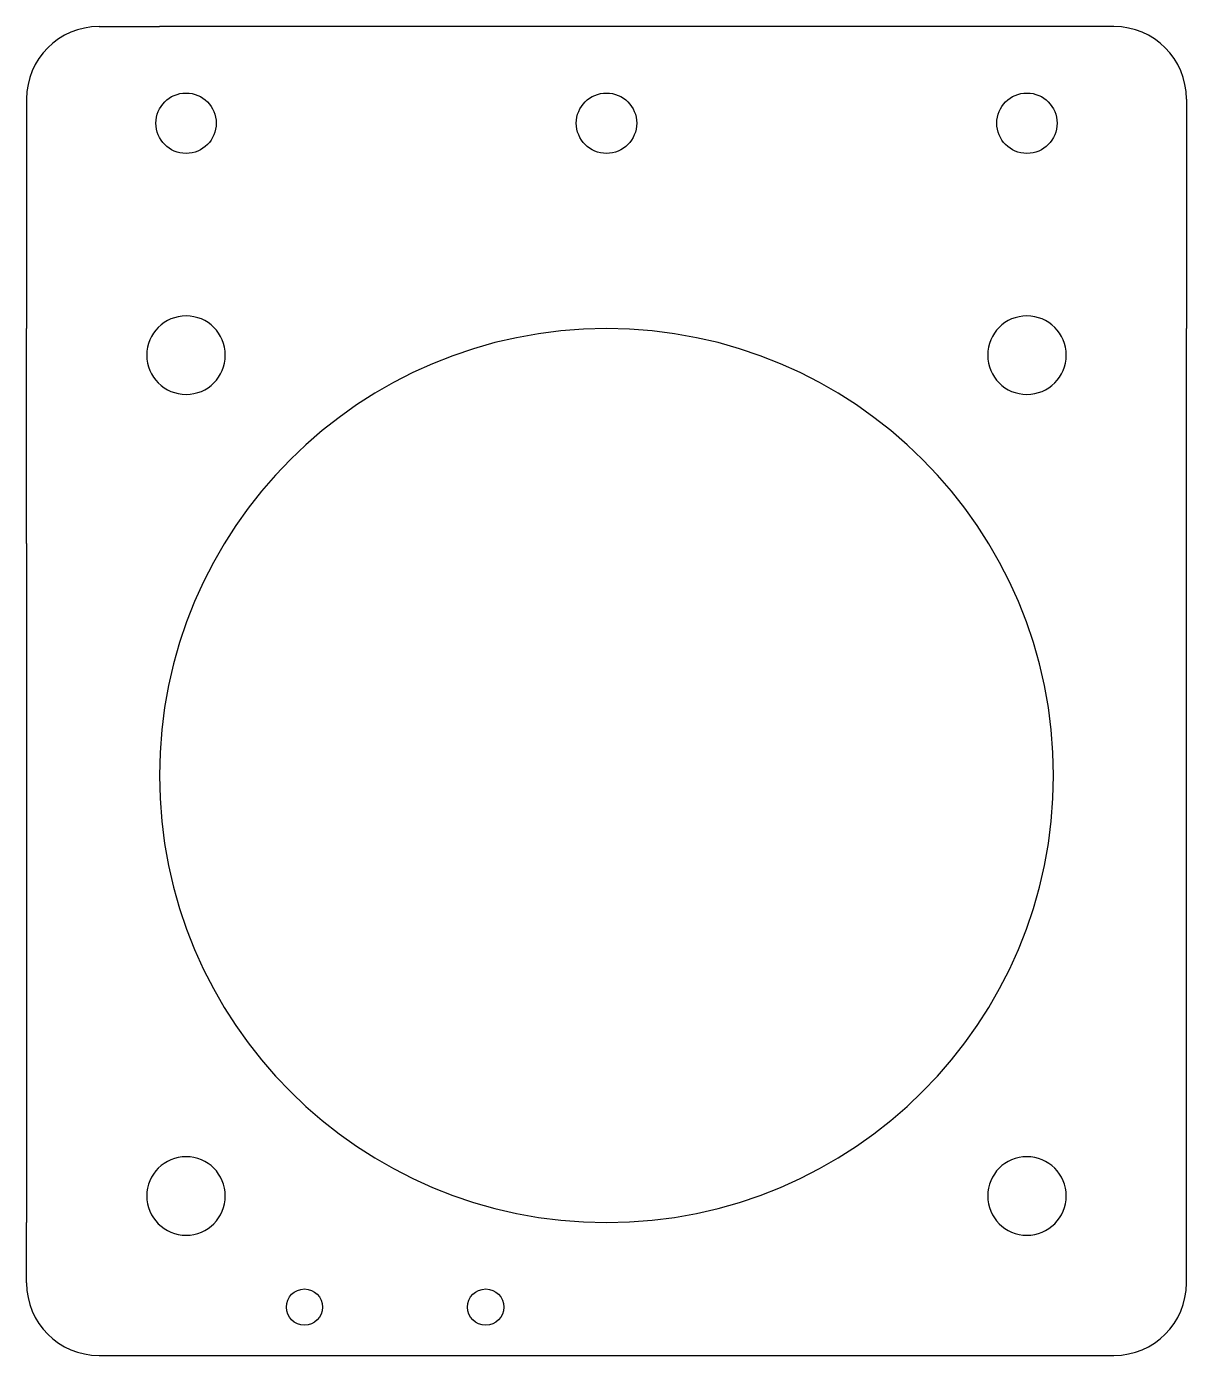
# Model space of a CAD drawing. Header units: millimetres. Extents: x 142 to 238, y 52 to 162.
import ezdxf

# ---------------------------------------------------------------- set-up
doc = ezdxf.new("R2010")
doc.units = ezdxf.units.MM
doc.layers.add('Shape2DView', color=7, linetype='Continuous')

msp = doc.modelspace()

# ---------------------------------------------------------------- linework, layer by layer
for p, q in [((148, 162), (153, 162)), ((232, 162), (227, 162)), ((142, 156), (142, 137)), ((238, 156), (238, 137)), ((142, 119.2), (142, 137)), ((238, 80.8), (238, 137)), ((142, 119.2), (142, 63)), ((238, 73), (238, 80.8)), ((142, 58), (142, 63)), ((238, 58), (238, 63)), ((148, 52), (153, 52)), ((163, 52), (170.8, 52)), ((170.8, 52), (227, 52)), ((227, 52), (232, 52))]:
    msp.add_line(p, q)
for centre, radius in [((155.2, 154), 2.5), ((190, 154), 2.5), ((224.8, 154), 2.5), ((165, 56), 1.5), ((180, 56), 1.5)]:
    msp.add_circle(centre, radius)
at = {"layer": 'Shape2DView'}
for p, q in [((209.2, 162), (153, 162)), ((217, 162), (209.2, 162)), ((227, 162), (217, 162)), ((238, 63), (238, 73)), ((153, 52), (163, 52))]:
    msp.add_line(p, q, dxfattribs=at)
for centre, radius, start, end in [((148, 156), 6, 90, 180), ((232, 156), 6, 0, 90), ((155.2, 134.8), 3.25, 0, 180), ((224.8, 134.8), 3.25, 0, 180), ((190, 100), 37, 0, 180), ((155.2, 134.8), 3.25, 180, 0), ((224.8, 134.8), 3.25, 180, 0), ((190, 100), 37, 180, 0), ((155.2, 65.2), 3.25, 0, 180), ((224.8, 65.2), 3.25, 0, 180), ((155.2, 65.2), 3.25, 180, 0), ((224.8, 65.2), 3.25, 180, 0), ((148, 58), 6, 180, 270), ((232, 58), 6, 270, 0)]:
    msp.add_arc(centre, radius, start, end, dxfattribs=at)

doc.saveas('drawing.dxf')
